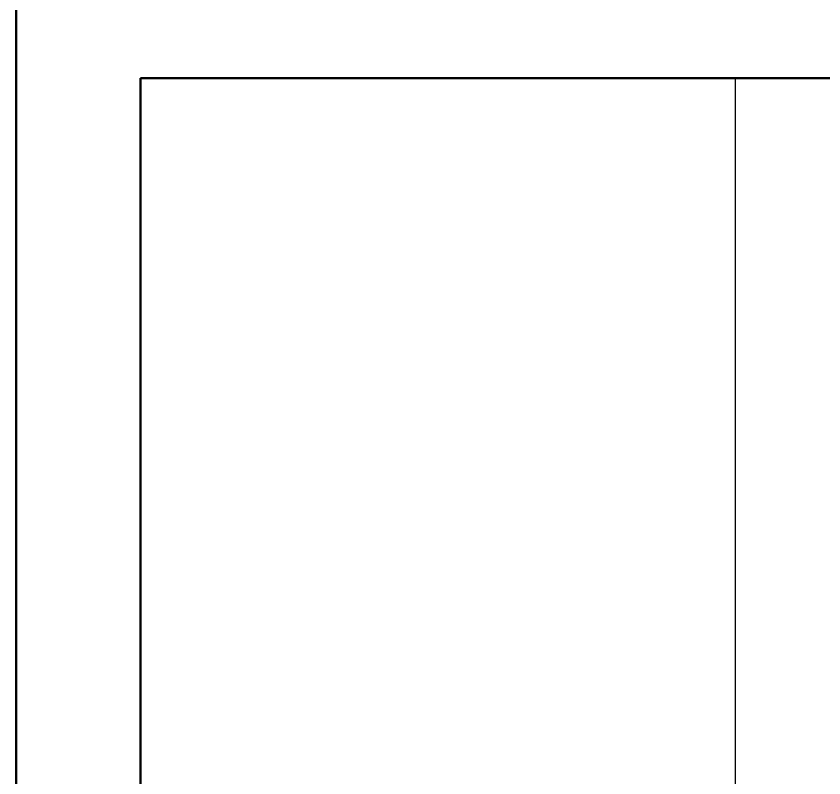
# Model space of a CAD drawing. Header units: millimetres. Extents: x 44692 to 659456, y -26273 to 96111.
# Drawn here: x 148411 to 149061, y -14980 to -14367 of the extents above; entities that cross this region are included whole.
import ezdxf

# ---------------------------------------------------------------- set-up
doc = ezdxf.new("R2010")
doc.units = ezdxf.units.MM
doc.header["$LTSCALE"] = 100
doc.layers.add('Muebles', color=112, linetype='Continuous')
doc.layers.add('Paredes', color=7, linetype='Continuous', lineweight=50)

msp = doc.modelspace()

# ---------------------------------------------------------------- linework, layer by layer
at = {"layer": 'Muebles'}
msp.add_line((148990.322, -16017.233), (148990.322, -14417.233), dxfattribs=at)
at = {"layer": 'Paredes'}
for p, q in [((148411.465, -14417.233), (148411.465, -14317.233)), ((148411.465, -14317.233), (148411.465, -16117.233)), ((148411.465, -16117.233), (148411.465, -14417.233)), ((148511.465, -14417.233), (150511.465, -14417.233)), ((148511.465, -14417.233), (148511.465, -16017.233))]:
    msp.add_line(p, q, dxfattribs=at)

doc.saveas('drawing.dxf')
